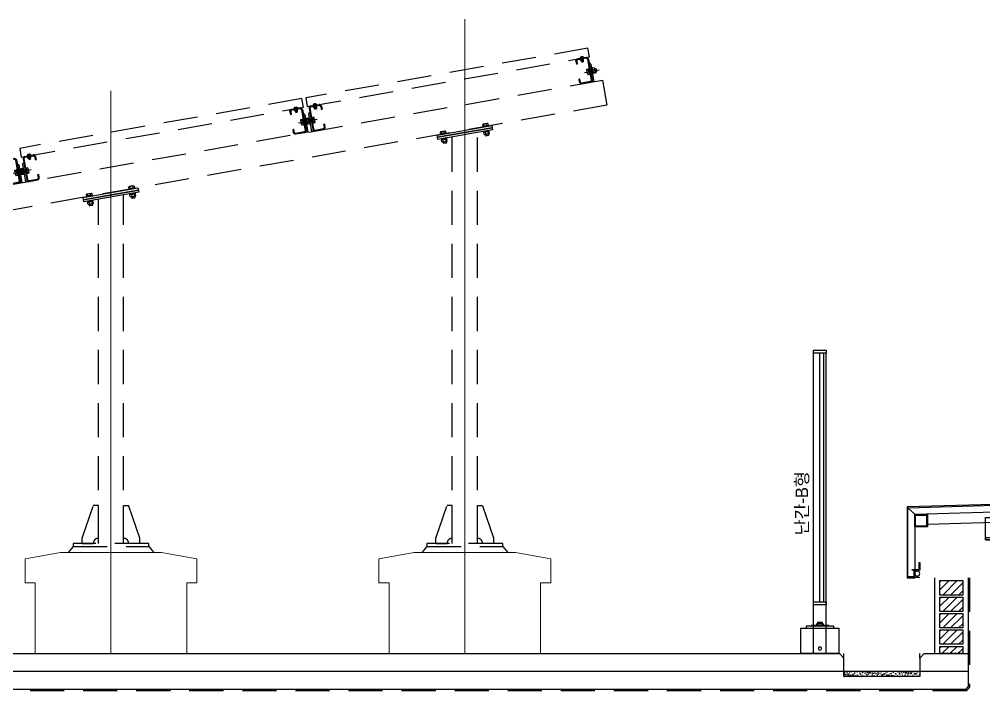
# Model space of a CAD drawing. Header units: millimetres. Extents: x 19868 to 801382, y -4805 to 85279.
# Drawn here: x 339925 to 343741, y 80582 to 83238 of the extents above; entities that cross this region are included whole.
import ezdxf

# ---------------------------------------------------------------- set-up
doc = ezdxf.new("R2010")
doc.units = ezdxf.units.MM
doc.header["$LTSCALE"] = 250
doc.linetypes.add('CENTER', pattern=[50.8, 31.75, -6.35, 6.35, -6.35])
doc.linetypes.add('HID', pattern=[2.8, 1.8, -1])
for name, color, linetype in [('0-Sheet', 7, 'Continuous'), ('A-ELE-8', 8, 'Continuous'), ('A-ETC-8', 8, 'Continuous'), ('A-FIN', 6, 'Continuous'), ('A-FIN-8', 8, 'Continuous'), ('A-FIN-9', 7, 'Continuous'), ('A-HAT', 252, 'Continuous'), ('A-HAT-9', 9, 'Continuous'), ('A-HAT-WIREMESH', 9, 'g_mesh'), ('A-WALL', 3, 'Continuous'), ('A-WP', 1, 'HID'), ('S-ELE-5', 8, 'Continuous'), ('태양광', 7, 'Continuous'), ('태양광 모듈', 150, 'Continuous'), ('태양광구조물', 7, 'Continuous')]:
    doc.layers.add(name, color=color, linetype=linetype)
doc.layers.add('A-ELE-9', color=9, linetype='Continuous', lineweight=5)
doc.layers.add('CEN', color=1, linetype='Continuous', lineweight=9)
doc.layers.add('NOPLOT', color=191, linetype='Continuous', plot=False)
doc.styles.add('Gdim', font='')
doc.styles.get('Gdim').set_extended_font_data('Dotum')
doc.linetypes.add('g_mesh', pattern='A,10,-0.8,["X",Gdim,S=0.6,R=0,X=-0.15,Y=-0.3],-0.8', length=11.6)

# ---------------------------------------------------------------- blocks, each defined once
blk = doc.blocks.new('A$Cab6a45e4')
at = {"layer": 'A-HAT-9'}
h = blk.add_hatch(dxfattribs=at)
h.set_pattern_fill('AR-SAND', color=256, scale=0.3)
h.set_pattern_definition([(37.5, (-113396.389, 321984.363), (-0.4800094, 14.6823971), [0, -11.5824, 0, -12.954, 0, -12.3825]), (7.5, (-113396.389, 321984.363), (13.4856985, 21.504753), [0, -6.2484, 0, -10.4394, 0, -4.0005]), (327.5, (-113405.761, 321984.363), (23.7297711, 0.04311554), [0, -3.81, 0, -13.716, 0, -17.907]), (317.5, (-113405.761, 321984.363), (22.9066936, 6.6878797), [0, -1.905, 0, -8.9916, 0, -10.287])])
h.paths.add_polyline_path([(0, 45), (300, 45), (300, 25), (0, 25)])
at = {"layer": 'A-FIN'}
for points in [[(-18, 116), (0, 98), (0, 25), (300, 25), (300, 98), (318, 116)], [(0, 45), (300, 45)]]:
    blk.add_lwpolyline(points, dxfattribs=at)
at = {"layer": 'NOPLOT'}
for p, q in [((0, 98), (0, 116)), ((300, 98), (300, 116))]:
    blk.add_line(p, q, dxfattribs=at)
blk = doc.blocks.new('A$C632c858f')
at = {"layer": 'A-ETC-8'}
blk.add_arc((-2.8, 0), 24, 341.8248, 18.1752, dxfattribs=at)
blk.add_ellipse((34, 0), major_axis=(7.59, 0), ratio=0.987937, dxfattribs=at)
blk = doc.blocks.new('A$Cae507117')
at = {"layer": 'A-ETC-8'}
for points in [[(-50, 0), (-50, -50), (0, -50), (0, 0)], [(-46.8, -3.2), (-46.8, -46.8), (-3.2, -46.8), (-3.2, -3.2)]]:
    blk.add_lwpolyline(points, close=True, dxfattribs=at)
blk = doc.blocks.new('M12-STUD ANCHOR')
at = {"layer": 'A-ETC-8'}
for p, q in [((17.8, 33.7), (17.8, 40.7)), ((28.7, 42.2), (19.2, 42.2)), ((22.7, 48), (23.9, 49.2)), ((34.7, 48), (22.7, 48)), ((22.7, -20.8), (22.7, 48)), ((23.3, 33.7), (23.3, 40.7)), ((33.5, 49.2), (23.9, 49.2)), ((23.9, -20.8), (23.9, 49.2)), ((28.7, 54.2), (28.7, -55.8)), ((28.7, 42.2), (38.2, 42.2)), ((33.5, 49.2), (34.7, 48)), ((33.5, -20.8), (33.5, 49.2)), ((34.2, 33.7), (34.2, 40.7)), ((34.7, -20.8), (34.7, 48)), ((39.7, 33.7), (39.7, 40.7)), ((28.2, 30.2), (18, 31.2)), ((18, 28.2), (18, 31.2)), ((18, 31.2), (29.2, 31.2)), ((28.2, 27.2), (18, 28.2)), ((28.7, 32.2), (19.2, 32.2)), ((28.2, 27.2), (28.2, 30.2)), ((39.5, 28.2), (28.2, 28.2)), ((28.7, 32.2), (38.2, 32.2)), ((29.2, 29.2), (29.2, 32.2)), ((39.5, 31.2), (29.2, 32.2)), ((39.5, 28.2), (29.2, 29.2)), ((39.5, 28.2), (39.5, 31.2)), ((20.5, -38.8), (21.7, -20.8)), ((21.7, -20.8), (24.3, -20.8)), ((22.7, -18.4), (34.7, -18.4)), ((28.7, -20.8), (24.8, -20.8)), ((25.8, -32.3), (32, -26.1)), ((26.2, -32.6), (32.3, -26.5)), ((31.1, -35.9), (27.5, -35.9)), ((31.1, -36.4), (27.5, -36.4)), ((35.7, -20.8), (28.7, -20.8)), ((36.9, -38.8), (35.7, -20.8)), ((28.7, -38.8), (20.5, -38.8)), ((22.7, -38.8), (22.7, -48.4)), ((22.7, -41.2), (34.7, -41.2)), ((22.7, -42.4), (34.7, -42.4)), ((22.7, -48.4), (28.7, -48.4)), ((28.7, -50.8), (22.7, -48.4)), ((31.1, -38.8), (28.7, -38.8)), ((28.7, -50.8), (34.7, -48.4)), ((34.7, -48.4), (28.7, -48.4)), ((32.3, -38.8), (36.9, -38.8)), ((34.7, -38.8), (34.7, -48.4))]:
    blk.add_line(p, q, dxfattribs=at)
for centre, radius, start, end in [((19.2, 40.7), 1.47, 90, 180), ((21.8, 40.7), 1.47, 360, 90), ((24.7, 40.7), 1.47, 90, 180), ((32.8, 40.7), 1.47, 360, 90), ((35.7, 40.7), 1.47, 90, 180), ((38.2, 40.7), 1.47, 360, 90), ((19.2, 33.7), 1.47, 180, 270), ((21.8, 33.7), 1.47, 270, 360), ((24.7, 33.7), 1.47, 180, 270), ((32.8, 33.7), 1.47, 270, 360), ((35.7, 33.7), 1.47, 180, 270), ((38.2, 33.7), 1.47, 270, 360), ((27.7, -21.9), 3.6, 161.9622, 315), ((27.7, -21.9), 3.12, 159.0667, 315), ((27.5, -34), 2.4, 135, 270), ((27.5, -34), 1.92, 135, 270), ((31.1, -25.3), 1.68, 315, 135), ((31.1, -25.3), 1.2, 315, 135), ((31.1, -37.6), 1.68, 314.4153, 90), ((31.1, -37.6), 1.2, 270, 90)]:
    blk.add_arc(centre, radius, start, end, dxfattribs=at)
blk = doc.blocks.new('A$C7453124a')
at = {"layer": 'A-ETC-8'}
for points in [[(-40, 88.4), (40, 88.4), (40, 0), (-40, 0)], [(-40, 8), (-40, 0), (40, 0), (40, 8)], [(-20, 8), (20, 8), (20, 12), (-20, 12)]]:
    blk.add_lwpolyline(points, close=True, dxfattribs=at)
blk.add_blockref('M12-STUD ANCHOR', (-28.7, -16.2), dxfattribs=at)
blk = doc.blocks.new('A$C74a2a393')
at = {"layer": 'A-ETC-8'}
for points in [[(-50, -100), (-50, 0), (0, 0), (0, -100)], [(-46.8, -96.8), (-46.8, -3.2), (-3.2, -3.2), (-3.2, -96.8)]]:
    blk.add_lwpolyline(points, close=True, dxfattribs=at)
blk = doc.blocks.new('A$Ca447c92b')
at = {"layer": '0-Sheet'}
for p, q in [((-250, 130, 0), (-250, -150)), ((-247, -147), (-247, 127.1, 0)), ((-250, -150), (-220, -150)), ((-223, -147), (-247, -147)), ((-223, -120), (-223, -147)), ((-208, -120), (-220, -120)), ((-220, -150), (-220, -123)), ((-220, -123), (-208, -123)), ((-208, -123), (-208, -120))]:
    blk.add_line(p, q, dxfattribs=at)
at = {"layer": 'A-ETC-8'}
for p, q in [((-220, 100.9, 0), (-247, 127, 0)), ((-220, 100.9, 0), (450, 120.9, 0)), ((450, 120.9, 0), (477, 147, 0)), ((-220, 100.9, 0), (-220, -120)), ((-170, 61.3, 0), (355, 77.4, 0)), ((408, 53, 0), (408, 80, 0)), ((477, 53, 0), (450, 80, 0))]:
    blk.add_line(p, q, dxfattribs=at)
at = {"layer": 'A-ETC-8', "elevation": 0}
blk.add_lwpolyline([(408, 80), (450, 80), (450, 120.9)], dxfattribs=at)
blk.add_lwpolyline([(442, 31), (407, 31), (407, 42), (405, 42), (405, 29), (440.3, 29, 0.226541), (444, 25.3), (444, 10.3), (446, 10.3), (446, 27, -0.414214)], format="xyb", close=True, dxfattribs=at)
blk.add_lwpolyline([(-200, -120), (-230, -120), (-230, -117), (-203, -117), (-203, -90), (-200, -90)], close=True, dxfattribs=at)
at = {"layer": 'A-ETC-8'}
blk.add_arc((-210, -213.7), 64.5, 81.0843, 98.9157, dxfattribs=at)
at = {"layer": 'A-ETC-8', "extrusion": (0, 0, -1)}
blk.add_ellipse((-210, -133.5), major_axis=(0, 10), ratio=0.999542, dxfattribs=at)
at = {"layer": 'A-FIN-9'}
for p, q in [((480, 150, 0), (-250, 130, 0)), ((-247, 127, 0), (477, 147, 0)), ((477, 147, 0), (477, 53, 0)), ((480, 50, 0), (480, 150, 0)), ((405, 53, 0), (405, 43, 0)), ((477, 53, 0), (405, 53, 0)), ((405, 53, 0), (405, 43, 0)), ((405, 43, 0), (408, 43, 0)), ((405, 43, 0), (408, 43, 0)), ((408, 43, 0), (408, 50, 0)), ((408, 43, 0), (408, 50, 0)), ((408, 50, 0), (480, 50, 0))]:
    blk.add_line(p, q, dxfattribs=at)
at = {"layer": 'A-ETC-8', "xscale": -1}
for name, p in [('A$C74a2a393', (355.2, 118.1, 0)), ('A$Cae507117', (-220, 100.9, 0))]:
    blk.add_blockref(name, p, dxfattribs=at)
at = {"layer": 'A-ETC-8'}
blk.add_blockref('A$C7453124a', (100, 0), dxfattribs=at)
at = {"layer": 'A-ETC-8', "rotation": 180}
blk.add_blockref('A$C632c858f', (450, 42.5, 0), dxfattribs=at)
blk.add_blockref('A$C632c858f', (450, 42.5, 0), dxfattribs=at)
blk = doc.blocks.new('옥탑난간')
at = {"layer": 'A-ELE-8'}
for p, q in [((-25, 0), (-25, 1188)), ((-15, 205), (-15, 1188)), ((0, 205), (0, 1188)), ((25, 0), (25, 1188)), ((-13, 117.5), (-13, 111.5)), ((11, 118.5), (-11, 118.5)), ((-9, 123.5), (-8, 124.5)), ((-9, 123.5), (-9, 111.5)), ((9, 123.5), (-9, 123.5)), ((8, 124.5), (-8, 124.5)), ((-8, 124.5), (-8, 118.5)), ((8, 124.5), (9, 123.5)), ((8, 124.5), (8, 118.5)), ((9, 123.5), (9, 111.5)), ((13, 117.5), (13, 111.5)), ((-35, 110.5), (35, 110.5))]:
    blk.add_line(p, q, dxfattribs=at)
for points in [[(25, 1200), (-25, 1200), (-25, 1188), (25, 1188)], [(25, 205), (-25, 205), (-25, 193), (25, 193)], [(75, 100), (-75, 100), (-75, 0), (75, 0)], [(55, 108), (55, 100), (-55, 100), (-55, 108)], [(35, 108), (35, 110.5), (-35, 110.5), (-35, 108)]]:
    blk.add_lwpolyline(points, close=True, dxfattribs=at)
blk.add_circle((0, 19.5), 6.5, dxfattribs=at)
for centre, radius, start, end in [((-11, 116), 2.5, 36.8699, 143.1301), ((0, 77.5), 41, 77.3196, 102.6804), ((11, 116), 2.5, 36.8699, 143.1301), ((-11, 113), 2.5, 216.8699, 323.1301), ((0, 151.5), 41, 257.3196, 282.6804), ((11, 113), 2.5, 216.8699, 323.1301), ((11, 113), 2.5, 216.8699, 323.1301)]:
    blk.add_arc(centre, radius, start, end, dxfattribs=at)
blk = doc.blocks.new('G$CE9AAA169')
at = {"color": 8}
for p, q in [((10.9, 18), (10, 17.1)), ((10, 6.9), (10, 17.1)), ((10, 6.9), (10.9, 6)), ((15.3, 18), (10.9, 18)), ((10.9, 6), (10.9, 18)), ((15.3, 6), (10.9, 6)), ((15.3, 3.8), (15.3, 20.2)), ((16.2, 23), (24.4, 23)), ((24.4, 17.5), (16.2, 17.5)), ((24.4, 6.5), (16.2, 6.5)), ((16.2, 1), (24.4, 1)), ((25.3, 3.8), (25.3, 20.2)), ((28.3, 12), (25.3, 13.7)), ((25.3, 12), (28.3, 10.3)), ((47.1, 23), (40, 23)), ((40, 1), (40, 23)), ((40, 17.5), (47.1, 17.5)), ((40, 6.5), (47.1, 6.5)), ((47.1, 1), (40, 1)), ((48, 3.8), (48, 20.2))]:
    blk.add_line(p, q, dxfattribs=at)
for points in [[(25.3, 1.3), (28.3, 1.3), (28.3, 22.8), (25.3, 22.8)], [(37.5, 0), (37.5, 24), (40, 24), (40, 0)]]:
    blk.add_lwpolyline(points, close=True, dxfattribs=at)
for centre, radius, start, end in [((20.1, 20.2), 4.82, 145.3301, 214.6699), ((33.3, 12), 18, 162.2591, 197.7409), ((20.1, 3.8), 4.82, 145.3301, 214.6699), ((20.5, 20.2), 4.82, 325.3301, 34.6699), ((7.3, 12), 18, 342.2591, 17.7409), ((20.5, 3.8), 4.82, 325.3301, 34.6699), ((43.2, 20.2), 4.82, 325.3301, 34.6699), ((30, 12), 18, 342.2591, 17.7409), ((43.2, 3.8), 4.82, 325.3301, 34.6699)]:
    blk.add_arc(centre, radius, start, end, dxfattribs=at)
at = {"layer": '태양광', "color": 1, "linetype": 'CENTER', "ltscale": 0.3}
blk.add_line((58, 12), (0, 12), dxfattribs=at)
blk = doc.blocks.new('G$C40D0023C')
at = {"color": 8}
for p, q in [((0, 10.1), (0, 1.4)), ((0.5, 11.5), (4.5, 11.5)), ((0.5, 8.7), (4.5, 8.7)), ((0.5, 2.9), (4.5, 2.9)), ((0.5, 0), (4.5, 0)), ((5, 10.1), (5, 1.4))]:
    blk.add_line(p, q, dxfattribs=at)
for centre, radius, start, end in [((2.4, 10.1), 2.43, 143.5307, 216.4693), ((9, 5.8), 9, 161.2917, 198.7083), ((2.4, 1.4), 2.43, 143.5307, 216.4693), ((2.6, 10.1), 2.43, 323.5307, 36.4693), ((-4, 5.8), 9, 341.2917, 18.7083), ((2.6, 1.4), 2.43, 323.5307, 36.4693)]:
    blk.add_arc(centre, radius, start, end, dxfattribs=at)
blk = doc.blocks.new('G$C8948AF4A')
at = {"color": 8}
for p, q in [((0, 12.2), (1.5, 12.2)), ((0, 0), (0, 12.2)), ((0, 7), (1.5, 6.1)), ((0, 6.1), (1.5, 5.2)), ((1.5, 0), (0, 0)), ((1.5, 12.2), (1.5, 0))]:
    blk.add_line(p, q, dxfattribs=at)
blk = doc.blocks.new('G$C516BF46D')
for name, p in [('G$C40D0023C', (0, 0.3)), ('G$C8948AF4A', (5, 0))]:
    blk.add_blockref(name, p)
blk = doc.blocks.new('G$C8DD5E604')
at = {"color": 1, "linetype": 'CENTER', "ltscale": 0.3}
blk.add_line((0, 6.1), (23, 6.1), dxfattribs=at)
at = {"color": 8}
for p, q in [((1.1, 8.6), (1.6, 9.1)), ((1.1, 8.6), (1.1, 3.6)), ((1.1, 8.6), (6.4, 8.6)), ((1.6, 3.1), (1.1, 3.6)), ((1.1, 3.6), (6.4, 3.6)), ((1.6, 3.1), (1.6, 9.1)), ((12.9, 9.1), (1.6, 9.1)), ((12.9, 3.1), (1.6, 3.1)), ((16.1, 0), (16.1, 12.2)), ((16.1, 12.2), (17.6, 12.2)), ((16.1, 7), (17.6, 6.1)), ((16.1, 6.1), (17.6, 5.2)), ((17.6, 0), (16.1, 0)), ((17.6, 12.2), (17.6, 0)), ((21.1, 11.9), (17.6, 11.9)), ((17.6, 11.9), (17.6, 0.3)), ((21.1, 9), (17.6, 9)), ((21.1, 3.2), (17.6, 3.2)), ((21.1, 0.3), (17.6, 0.3)), ((21.6, 10.4), (21.6, 1.8))]:
    blk.add_line(p, q, dxfattribs=at)
for centre, radius, start, end in [((19.2, 10.4), 2.43, 323.5307, 36.4693), ((12.6, 6.1), 9, 341.2917, 18.7083), ((19.2, 1.8), 2.43, 323.5307, 36.4693)]:
    blk.add_arc(centre, radius, start, end, dxfattribs=at)
blk.add_blockref('G$C516BF46D', (6.4, 0), dxfattribs=at)
blk = doc.blocks.new('G$CC1AFC2AA')
at = {"color": 9, "ltscale": 0.1}
for p, q in [((34.3, 92), (34.3, 8)), ((37.5, 91.8), (37.5, 8)), ((42.3, 100), (76.3, 100)), ((42.5, 96.8), (76.1, 96.8)), ((81.1, 91.8), (81.1, 80)), ((81.1, 80), (84.3, 80)), ((84.3, 92), (84.3, 80)), ((34.3, 67), (34.3, 8)), ((42.3, 0), (76.3, 0)), ((42.5, 3.2), (76.1, 3.2)), ((81.1, 8.2), (81.1, 20)), ((81.1, 20), (84.3, 20)), ((84.3, 8), (84.3, 20))]:
    blk.add_line(p, q, dxfattribs=at)
at = {"color": 9}
for p, q in [((28.3, 70), (28.3, 0)), ((34.3, 75), (33.3, 75)), ((34.3, 75), (34.3, 0)), ((34.3, 75), (34.3, 0)), ((28.3, 0), (34.3, 0))]:
    blk.add_line(p, q, dxfattribs=at)
at = {"color": 9, "ltscale": 0.1}
for centre, radius, start, end in [((42.3, 92), 8, 90, 180), ((42.5, 91.8), 5, 90, 180), ((76.1, 91.8), 5, 0, 90), ((76.3, 92), 8, 0, 90), ((42.3, 8), 8, 180, 270), ((42.5, 8.2), 5, 180, 270), ((76.1, 8.2), 5, 270, 0), ((76.3, 8), 8, 270, 0)]:
    blk.add_arc(centre, radius, start, end, dxfattribs=at)
at = {"color": 9}
blk.add_arc((33.3, 70), 5, 90, 180, dxfattribs=at)
at = {"layer": '태양광', "color": 9, "rotation": 90}
blk.add_blockref('G$C8DD5E604', (65.4, 83.9), dxfattribs=at)
at = {"layer": '태양광', "color": 9}
blk.add_blockref('G$CE9AAA169', (0, 31), dxfattribs=at)
blk = doc.blocks.new('G$CB3066EF5')
at = {"layer": '태양광', "color": 8}
for p, q in [((0.9, 18), (0, 17.1)), ((0, 6.9), (0, 17.1)), ((0, 6.9), (0.9, 6)), ((6.5, 18), (0.9, 18)), ((0.9, 6), (0.9, 18)), ((6.5, 6), (0.9, 6)), ((6.5, 3.8), (6.5, 20.2)), ((7.4, 23), (15.6, 23)), ((15.6, 17.5), (7.4, 17.5)), ((15.6, 6.5), (7.4, 6.5)), ((7.4, 1), (15.6, 1)), ((16.5, 3.8), (16.5, 20.2)), ((19.5, 12), (16.5, 13.7)), ((16.5, 12), (19.5, 10.3)), ((47.1, 23), (40, 23)), ((40, 1), (40, 23)), ((40, 17.5), (47.1, 17.5)), ((40, 6.5), (47.1, 6.5)), ((47.1, 1), (40, 1)), ((48, 3.8), (48, 20.2))]:
    blk.add_line(p, q, dxfattribs=at)
for points in [[(16.5, 1.2), (19.5, 1.2), (19.5, 22.8), (16.5, 22.8)], [(37.5, 0), (37.5, 24), (40, 24), (40, 0)]]:
    blk.add_lwpolyline(points, close=True, dxfattribs=at)
for centre, radius, start, end in [((11.3, 20.2), 4.82, 145.3301, 214.6699), ((24.5, 12), 18, 162.2591, 197.7409), ((11.3, 3.8), 4.82, 145.3301, 214.6699), ((11.7, 20.2), 4.82, 325.3301, 34.6699), ((-1.5, 12), 18, 342.2591, 17.7409), ((11.7, 3.8), 4.82, 325.3301, 34.6699), ((43.2, 20.2), 4.82, 325.3301, 34.6699), ((30, 12), 18, 342.2591, 17.7409), ((43.2, 3.8), 4.82, 325.3301, 34.6699)]:
    blk.add_arc(centre, radius, start, end, dxfattribs=at)
blk = doc.blocks.new('G$CB85E6AD0')
at = {"color": 9}
for points in [[(0, 37.5), (220, 37.5), (220, 28.5), (0, 28.5)], [(0, 28.5), (220, 28.5), (220, 19.5), (0, 19.5)]]:
    blk.add_lwpolyline(points, close=True, dxfattribs=at)
at = {"rotation": 90}
for p in [(37, 0), (207, 0)]:
    blk.add_blockref('G$CB3066EF5', p, dxfattribs=at)
blk = doc.blocks.new('A$Ce87958d9')
at = {"layer": 'A-ELE-9', "linetype": 'Continuous', "ltscale": 0.3, "elevation": 0}
for points in [[(-3500, -420), (-3500, -140), (-3540, -140), (-3540, -45.7), (-3400, -20), (-3000, -20), (-2860, -45.7), (-2860, -140), (-2900, -140), (-2900, -420)], [(-2100, -420), (-2100, -140), (-2140, -140), (-2140, -45.7), (-2000, -20), (-1600, -20), (-1460, -45.7), (-1460, -140), (-1500, -140), (-1500, -420)]]:
    blk.add_lwpolyline(points, dxfattribs=at)
at = {"layer": 'CEN', "linetype": 'Continuous'}
for p, q in [((-1800, 2089.1, 0), (-1800, -420, 0)), ((-3200, 1806.3, 0), (-3200, -420, 0))]:
    blk.add_line(p, q, dxfattribs=at)
at = {"layer": 'S-ELE-5', "linetype": 'HID', "ltscale": 0.3}
for p, q in [((-1750, 16, 0), (-1750, 1641, 0)), ((-1850, 16, 0), (-1850, 1623.4, 0)), ((-3250, 16, 0), (-3250, 1376.5, 0)), ((-3150, 16, 0), (-3150, 1394.1, 0)), ((-3314.5, 36, 0), (-3270, 166, 0)), ((-3250, 166, 0), (-3270, 166, 0)), ((-3250, 36, 0), (-3250, 166, 0)), ((-3150, 36, 0), (-3150, 166, 0)), ((-3150, 166, 0), (-3130, 166, 0)), ((-3085.5, 36, 0), (-3130, 166, 0)), ((-1914.5, 36, 0), (-1870, 166, 0)), ((-1850, 166, 0), (-1870, 166, 0)), ((-1850, 36, 0), (-1850, 166, 0)), ((-1750, 36, 0), (-1750, 166, 0)), ((-1750, 166, 0), (-1730, 166, 0)), ((-1685.5, 36, 0), (-1730, 166, 0)), ((-3350, 4, 0), (-3370, -20, 0)), ((-3314.5, 16, 0), (-3314.5, 36, 0)), ((-3314.5, 16, 0), (-3270, 16, 0)), ((-3085.5, 16, 0), (-3130, 16, 0)), ((-3085.5, 16, 0), (-3085.5, 36, 0)), ((-3050, 4, 0), (-3030, -20, 0)), ((-1950, 4, 0), (-1970, -20, 0)), ((-1914.5, 16, 0), (-1914.5, 36, 0)), ((-1914.5, 16, 0), (-1870, 16, 0)), ((-1685.5, 16, 0), (-1730, 16, 0)), ((-1685.5, 16, 0), (-1685.5, 36, 0)), ((-1650, 4, 0), (-1630, -20, 0))]:
    blk.add_line(p, q, dxfattribs=at)
at = {"layer": 'S-ELE-5', "linetype": 'HID', "ltscale": 0.3, "elevation": 0}
for points in [[(-3350, 16), (-3350, 4), (-3050, 4), (-3050, 16)], [(-1950, 16), (-1950, 4), (-1650, 4), (-1650, 16)]]:
    blk.add_lwpolyline(points, close=True, dxfattribs=at)
at = {"layer": 'S-ELE-5', "linetype": 'HID', "ltscale": 0.3}
for centre, start, end in [((-3250, 16, 0), 90, 180), ((-3150, 16, 0), 0, 90), ((-1850, 16, 0), 90, 180), ((-1750, 16, 0), 0, 90)]:
    blk.add_arc(centre, 20, start, end, dxfattribs=at)
at = {"layer": '태양광 모듈', "linetype": 'HID', "ltscale": 0.3, "elevation": 0}
for points in [[(-2423.4, 1743.6), (-1306.7, 1940.5), (-1312.8, 1975), (-2429.5, 1778.1)], [(-3555, 1544.1), (-2438.2, 1741), (-2444.3, 1775.5), (-3561.1, 1578.6)]]:
    blk.add_lwpolyline(points, close=True, dxfattribs=at)
at = {"layer": '태양광구조물', "color": 9, "linetype": 'HID', "ltscale": 0.3, "elevation": 0}
blk.add_lwpolyline([(-6966.7, 841), (-1254.8, 1848.1), (-1237.5, 1749.7), (-6949.4, 742.5)], close=True, dxfattribs=at)
at = {"layer": '태양광구조물', "xscale": -0.9999999999999998, "rotation": 9.999999999999082}
for p in [(-1261.4, 1847, 0), (-2393, 1647.5, 0), (-3524.5, 1447.9, 0)]:
    blk.add_blockref('G$CC1AFC2AA', p, dxfattribs=at)
at = {"layer": '태양광구조물'}
for name, p, rotation in [('G$CC1AFC2AA', (-2434, 1640.2, 0), 9.99999999999917), ('G$CB85E6AD0', (-1903.5, 1594.1, 0), 9.999999999993062), ('G$CC1AFC2AA', (-3565.5, 1440.7, 0), 9.99999999999917), ('G$CB85E6AD0', (-3303.4, 1347.3, 0), 9.999999999993062)]:
    blk.add_blockref(name, p, dxfattribs=dict(at, rotation=rotation))

msp = doc.modelspace()

# ---------------------------------------------------------------- hatches: boundary and pattern name
at = {"layer": 'A-HAT', "lineweight": -3}
h = msp.add_hatch(dxfattribs=at)
h.set_pattern_fill('ANSI31', color=256, scale=7, style=0)
h.set_pattern_definition([(45, (260088.392, 83339.05), (-15.715448, 15.715448), [])])
h.paths.add_polyline_path([(343568.2, 81017.4), (343658.2, 81017.4), (343658.2, 80960.4), (343568.2, 80960.4)])
h = msp.add_hatch(dxfattribs=at)
h.set_pattern_fill('ANSI31', color=256, scale=7, style=0)
h.set_pattern_definition([(45, (260088.392, 83274.05), (-15.715448, 15.715448), [])])
h.paths.add_polyline_path([(343568.2, 80952.4), (343658.2, 80952.4), (343658.2, 80895.4), (343568.2, 80895.4)])
h = msp.add_hatch(dxfattribs=at)
h.set_pattern_fill('ANSI31', color=256, scale=7, style=0)
h.set_pattern_definition([(45, (260088.392, 83209.05), (-15.715448, 15.715448), [])])
h.paths.add_polyline_path([(343568.2, 80887.4), (343658.2, 80887.4), (343658.2, 80830.4), (343568.2, 80830.4)])
h = msp.add_hatch(dxfattribs=at)
h.set_pattern_fill('ANSI31', color=256, scale=7, style=0)
h.set_pattern_definition([(45, (260088.392, 83144.05), (-15.715448, 15.715448), [])])
h.paths.add_polyline_path([(343568.2, 80822.4), (343658.2, 80822.4), (343658.2, 80765.4), (343568.2, 80765.4)])
h = msp.add_hatch(dxfattribs=at)
h.set_pattern_fill('ANSI31', color=256, scale=7, style=0)
h.set_pattern_definition([(45, (260088.392, 83079.05), (-15.715448, 15.715448), [])])
h.paths.add_polyline_path([(343568.2, 80757.4), (343658.2, 80757.4), (343658.2, 80728.9), (343568.2, 80728.9)])

# ---------------------------------------------------------------- linework, layer by layer
at = {"layer": 'A-FIN'}
for p, q in [((343548.2, 80728.9, 0), (343548.2, 81028.9, 0)), ((328906.2, 80728.9), (343170.2, 80728.9)), ((343506.2, 80728.9), (343680.2, 80728.9, 0))]:
    msp.add_line(p, q, dxfattribs=at)
at = {"layer": 'A-FIN-8'}
for p, q in [((343680.2, 81028.9, 0), (343680.2, 80597.1)), ((343670, 80586.9), (343680.2, 80597.1)), ((343670, 80586.9), (328406.4, 80586.9))]:
    msp.add_line(p, q, dxfattribs=at)
at = {"layer": 'A-HAT-WIREMESH', "ltscale": 0.6}
msp.add_line((343680.2, 80657.9), (328396.2, 80657.9), dxfattribs=at)
at = {"layer": 'A-WALL'}
for points in [[(343658.2, 81017.4), (343658.2, 80960.4), (343568.2, 80960.4), (343568.2, 81017.4)], [(343658.2, 80952.4), (343658.2, 80895.4), (343568.2, 80895.4), (343568.2, 80952.4)], [(343658.2, 80887.4), (343658.2, 80830.4), (343568.2, 80830.4), (343568.2, 80887.4)], [(343658.2, 80822.4), (343658.2, 80765.4), (343568.2, 80765.4), (343568.2, 80822.4)], [(343658.2, 80757.4), (343658.2, 80728.9), (343568.2, 80728.9), (343568.2, 80757.4)]]:
    msp.add_lwpolyline(points, close=True, dxfattribs=at)
at = {"layer": 'A-WP', "ltscale": 0.3}
for p, q in [((343685.2, 81028.9, 0), (343685.2, 80594.1)), ((343673.1, 80581.9), (343685.2, 80594.1)), ((343673.1, 80581.9), (328403.4, 80581.9))]:
    msp.add_line(p, q, dxfattribs=at)

# ---------------------------------------------------------------- block references
at = {"layer": '0-Sheet'}
msp.add_blockref('A$Ca447c92b', (343688.2, 81178.9, 0), dxfattribs=at)
at = {"layer": 'A-ELE-8', "xscale": -1}
msp.add_blockref('옥탑난간', (343093.2, 80728.9, 0), dxfattribs=at)
at = {"layer": 'A-FIN', "xscale": -1}
msp.add_blockref('A$Cab6a45e4', (343488.2, 80612.9), dxfattribs=at)
at = {"layer": '태양광구조물'}
msp.add_blockref('A$Ce87958d9', (343488.2, 81148.9, 0), dxfattribs=at)

# ---------------------------------------------------------------- texts
at = {"layer": 'NOPLOT', "style": 'Gdim'}
msp.add_text('난간-B형', height=50, rotation=90, dxfattribs=at).set_placement((343046.6, 81196.7))

doc.saveas('drawing.dxf')
